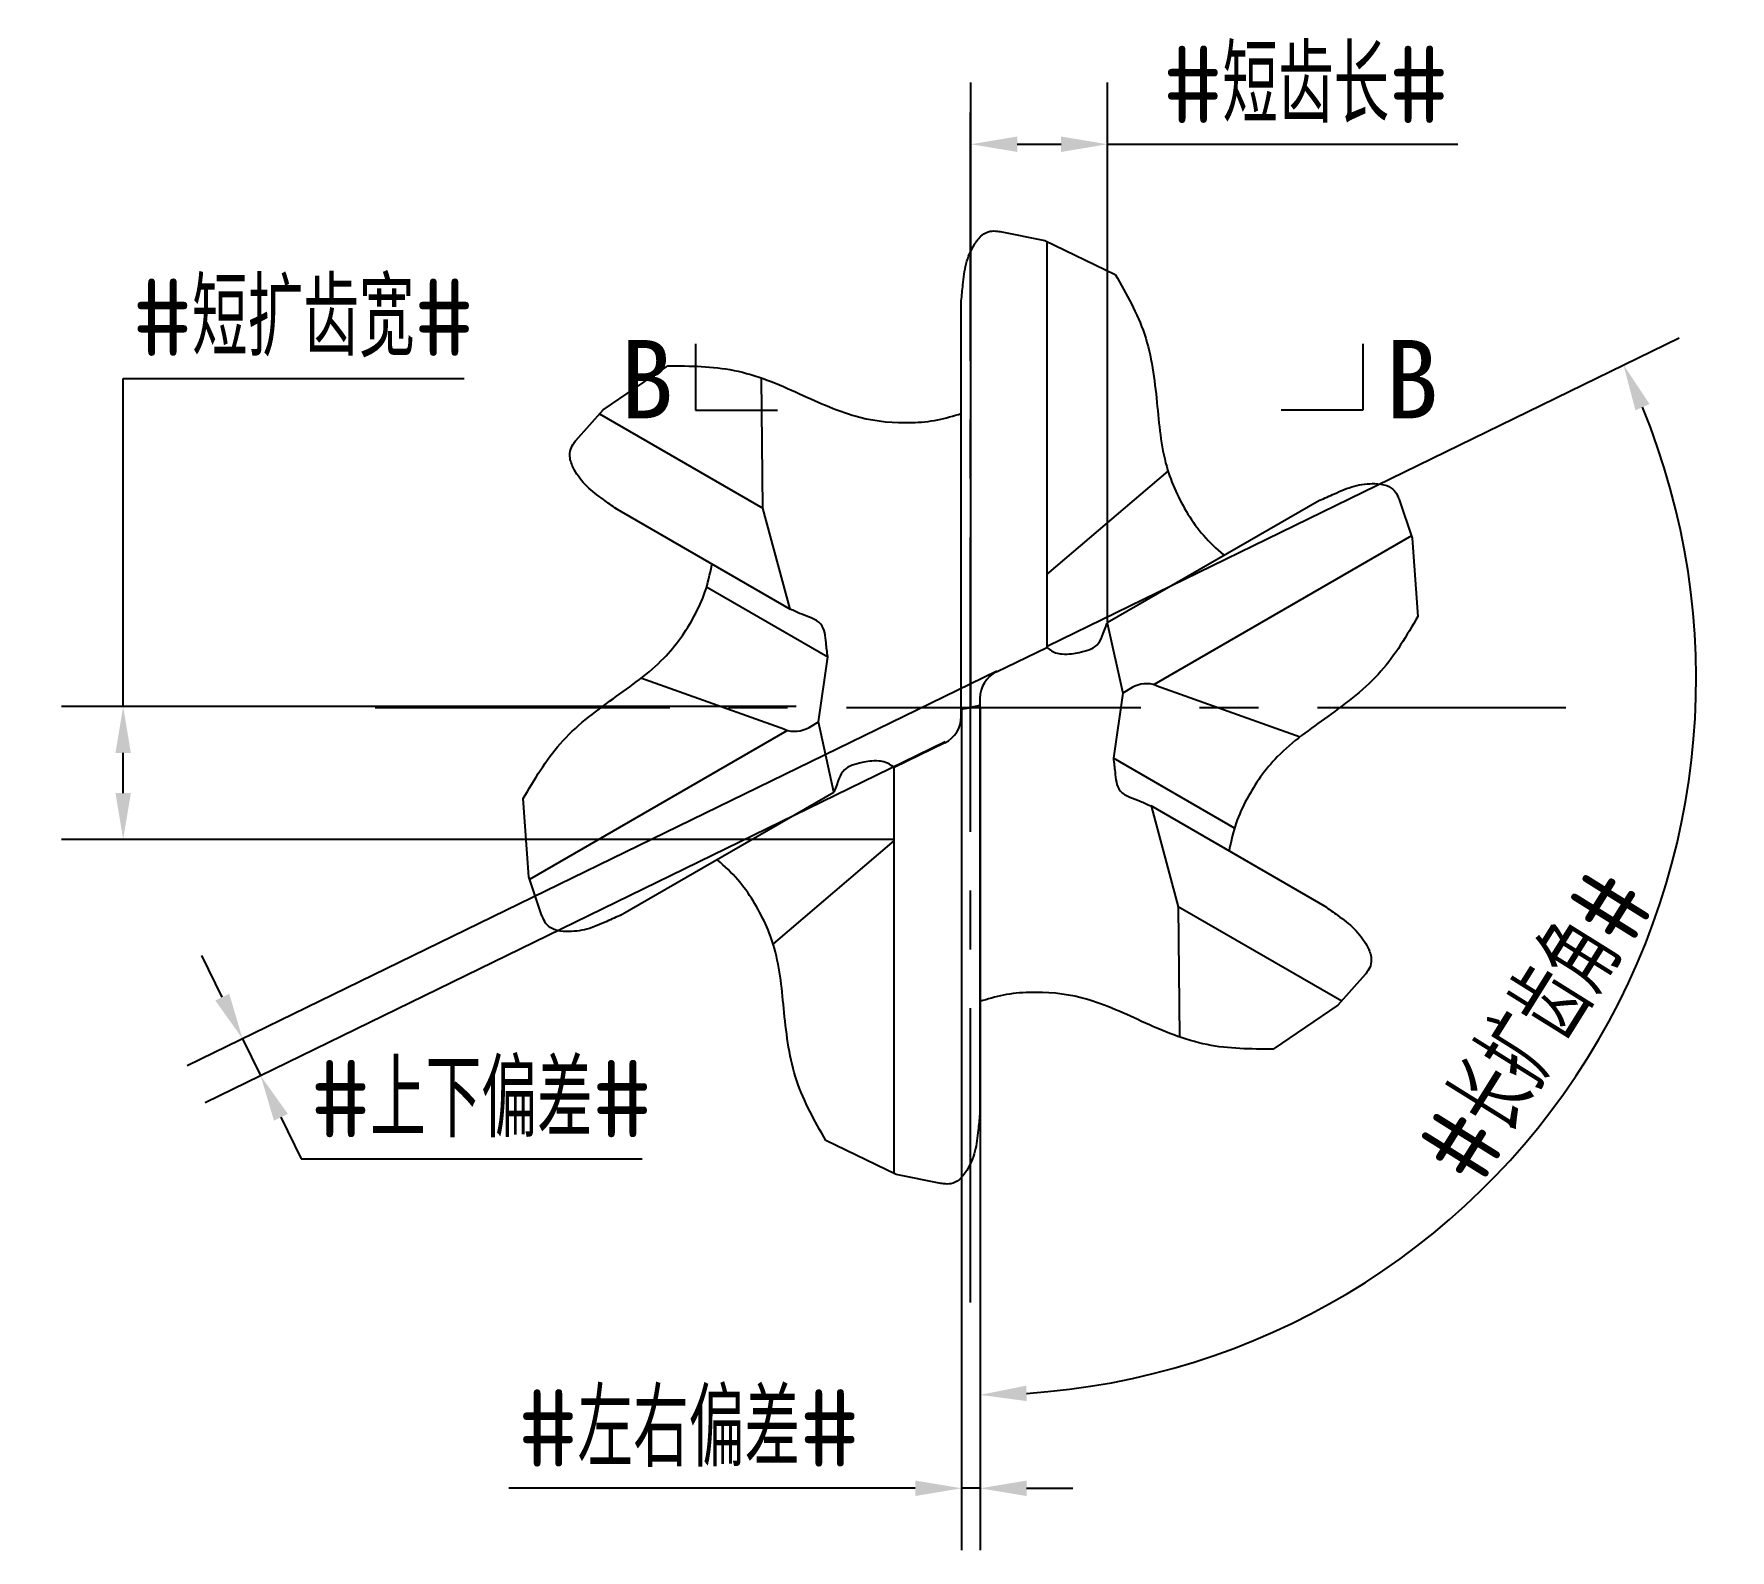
# Model space of a CAD drawing. Header units: millimetres. Extents: x 1211.8 to 1266.7, y 494 to 543.1.
import ezdxf

# ---------------------------------------------------------------- set-up
doc = ezdxf.new("R2010")
doc.units = ezdxf.units.MM
doc.linetypes.add('ACAD_ISO04W100', pattern=[30, 24, -3, 0, -3])
doc.linetypes.add('CENTER', pattern=[50.8, 31.75, -6.35, 6.35, -6.35])
for name, color, linetype in [('中心线', 2, 'ACAD_ISO04W100'), ('标注', 7, 'Continuous'), ('注释', 3, 'Continuous'), ('轮廓', 4, 'Continuous')]:
    doc.layers.add(name, color=color, linetype=linetype)
doc.styles.add('CFST0', font='gbenor.shx', dxfattribs={"bigfont": 'gbcbig.shx'})
doc.styles.get("Standard").update_dxf_attribs({"font": 'gbenor.shx'})
doc.dimstyles.new('TYToolDesignC1-1', dxfattribs={"dimtxt": 2.5, "dimasz": 1.5, "dimexe": 2, "dimexo": 0, "dimtad": 1, "dimtoh": 1, "dimdec": 3, "dimdsep": 46, "dimtxsty": 'CFST0', "dimcen": 2.502, "dimclrd": 3, "dimclre": 3, "dimclrt": 3, "dimazin": 2, "dimtfac": 1, "dimtdec": 3, "dimtmove": 0, "dimatfit": 3, "dimfxl": 1, "dimarcsym": 0})

# ---------------------------------------------------------------- blocks, each defined once
blk = doc.blocks.new('*D6')
at = {"layer": 'Defpoints', "color": 0, "transparency": 16777216}
for p in [(1244.588, 523.273), (1242.418, 522.213), (1242.418, 522.213), (1242.418, 521.023), (1256.896, 504.127)]:
    blk.add_point(p, dxfattribs=at)
at = {"layer": '标注', "color": 3, "lineweight": -2, "transparency": 16777216}
for p, q in [((1244.588, 523.273), (1265.031, 533.259)), ((1242.418, 521.023), (1242.418, 497.046))]:
    blk.add_line(p, q, dxfattribs=at)
blk.add_arc((1242.418, 522.213), 23.166, 273.7105, 22.3241, dxfattribs=at)
at = {"layer": '标注', "color": 3, "transparency": 16777216}
for points in [[(1263.62, 530.91), (1264.076, 531.115), (1263.234, 532.381)], [(1243.925, 498.845), (1243.909, 499.345), (1242.418, 499.046)]]:
    blk.add_solid(points, dxfattribs=at)
at = {"layer": '标注', "color": 3, "transparency": 16777216, "insert": (1260.407, 510.979), "char_height": 2.5, "attachment_point": 5, "rotation": 58.0173, "style": 'CFST0'}
blk.add_mtext('#长扩齿角#', dxfattribs=at)
blk = doc.blocks.new('*D3')
at = {"layer": 'Defpoints', "color": 0, "transparency": 16777216}
for p in [(1236.468, 521.323), (1214.691, 517.023), (1239.648, 517.023)]:
    blk.add_point(p, dxfattribs=at)
at = {"layer": '标注', "color": 3, "lineweight": -2, "transparency": 16777216}
for p, q in [((1214.691, 521.323), (1214.691, 531.936)), ((1214.691, 531.936), (1225.72, 531.936)), ((1236.468, 521.323), (1212.691, 521.323)), ((1214.691, 518.523), (1214.691, 519.823)), ((1239.648, 517.023), (1212.691, 517.023))]:
    blk.add_line(p, q, dxfattribs=at)
at = {"layer": '标注', "color": 3, "transparency": 16777216}
for points in [[(1214.441, 519.823), (1214.941, 519.823), (1214.691, 521.323)], [(1214.441, 518.523), (1214.941, 518.523), (1214.691, 517.023)]]:
    blk.add_solid(points, dxfattribs=at)
at = {"layer": '标注', "color": 3, "transparency": 16777216, "insert": (1220.518, 533.894), "char_height": 2.5, "attachment_point": 5, "style": 'CFST0'}
blk.add_mtext('#短扩齿宽#', dxfattribs=at)
blk = doc.blocks.new('*D7')
at = {"layer": 'Defpoints', "color": 0, "transparency": 16777216}
for p in [(1246.538, 539.523), (1246.538, 524.063), (1242.118, 521.323)]:
    blk.add_point(p, dxfattribs=at)
at = {"layer": '标注', "color": 3, "lineweight": -2, "transparency": 16777216}
for p, q in [((1242.118, 521.323), (1242.118, 541.523)), ((1246.538, 524.063), (1246.538, 541.523)), ((1243.618, 539.523), (1245.038, 539.523)), ((1246.538, 539.523), (1257.872, 539.523))]:
    blk.add_line(p, q, dxfattribs=at)
at = {"layer": '标注', "color": 3, "transparency": 16777216}
for points in [[(1243.618, 539.773), (1243.618, 539.273), (1242.118, 539.523)], [(1245.038, 539.773), (1245.038, 539.273), (1246.538, 539.523)]]:
    blk.add_solid(points, dxfattribs=at)
at = {"layer": '标注', "color": 3, "transparency": 16777216, "insert": (1252.955, 541.453), "char_height": 2.5, "attachment_point": 5, "style": 'CFST0'}
blk.add_mtext('#短齿长#', dxfattribs=at)
blk = doc.blocks.new('*D5')
at = {"layer": 'Defpoints', "color": 0, "transparency": 16777216}
for p in [(1241.818, 521.293), (1242.418, 521.293), (1241.818, 496.023)]:
    blk.add_point(p, dxfattribs=at)
at = {"layer": '标注', "color": 3, "lineweight": -2, "transparency": 16777216}
for p, q in [((1241.818, 521.293), (1241.818, 494.023)), ((1242.418, 521.293), (1242.418, 494.023)), ((1240.318, 496.023), (1227.164, 496.023)), ((1242.418, 496.023), (1241.818, 496.023)), ((1243.918, 496.023), (1245.418, 496.023))]:
    blk.add_line(p, q, dxfattribs=at)
at = {"layer": '标注', "color": 3, "transparency": 16777216}
for points in [[(1240.318, 496.273), (1240.318, 495.773), (1241.818, 496.023)], [(1243.918, 496.273), (1243.918, 495.773), (1242.418, 496.023)]]:
    blk.add_solid(points, dxfattribs=at)
at = {"layer": '标注', "color": 3, "transparency": 16777216, "insert": (1232.991, 497.967), "char_height": 2.5, "attachment_point": 5, "style": 'CFST0'}
blk.add_mtext('#左右偏差#', dxfattribs=at)
blk = doc.blocks.new('*D4')
at = {"layer": 'Defpoints', "color": 0, "transparency": 16777216}
for p in [(1242.958, 522.473), (1241.288, 520.183), (1219.137, 509.379)]:
    blk.add_point(p, dxfattribs=at)
at = {"layer": '标注', "color": 3, "lineweight": -2, "transparency": 16777216}
for p, q in [((1242.958, 522.473), (1216.758, 509.694)), ((1241.288, 520.183), (1217.339, 508.502)), ((1217.898, 511.919), (1217.24, 513.267)), ((1218.555, 510.571), (1219.137, 509.379)), ((1219.794, 508.031), (1220.452, 506.682)), ((1220.452, 506.682), (1231.481, 506.682))]:
    blk.add_line(p, q, dxfattribs=at)
at = {"layer": '标注', "color": 3, "transparency": 16777216}
for points in [[(1218.122, 512.029), (1217.673, 511.809), (1218.555, 510.571)], [(1220.019, 508.14), (1219.57, 507.921), (1219.137, 509.379)]]:
    blk.add_solid(points, dxfattribs=at)
at = {"layer": '标注', "color": 3, "transparency": 16777216, "insert": (1226.279, 508.626), "char_height": 2.5, "attachment_point": 5, "style": 'CFST0'}
blk.add_mtext('#上下偏差#', dxfattribs=at)
blk = doc.blocks.new('*U9')
blk.add_open_spline([(-0.979, -0.287), (-0.759, -0.472), (-0.328, -0.527), (0.106, -0.46), (0.77, -0.258), (0.83, 0.159), (0.979, 0.504)], degree=3, knots=[0, 0, 0, 0, 0.1017063, 0.2988761, 0.5568556, 0.8633075, 0.8633075, 0.8633075, 0.8633075])
blk = doc.blocks.new('*U8')
at = {"layer": '轮廓'}
blk.add_blockref('*U9', (139.393, 161.534), dxfattribs=at)
at = {"layer": '轮廓', "rotation": 180}
blk.add_blockref('*U9', (132.503, 157.066), dxfattribs=at)

msp = doc.modelspace()

# ---------------------------------------------------------------- linework, layer by layer
at = {"layer": '中心线', "linetype": 'CENTER', "ltscale": 0.3}
for p, q in [((1242.1079, 502.0339), (1242.1079, 540.5515)), ((1222.8492, 521.2927), (1261.3667, 521.2927))]:
    msp.add_line(p, q, dxfattribs=at)
at = {"layer": '注释'}
for p, q in [((1233.2138, 533.0611), (1233.2138, 530.9153)), ((1254.8039, 533.0611), (1254.8039, 530.9153)), ((1233.2138, 530.9153), (1235.8609, 530.9153)), ((1254.8039, 530.9153), (1252.1569, 530.9153))]:
    msp.add_line(p, q, dxfattribs=at)
at = {"layer": '轮廓'}
for p, q in [((1243.0699, 536.6979), (1244.5113, 536.4061)), ((1244.5113, 536.4061), (1246.7902, 535.3027)), ((1244.5744, 536.3697), (1244.5744, 526.8342)), ((1241.808, 521.0018), (1241.808, 534.4587)), ((1230.2211, 530.9308), (1232.3161, 532.3527)), ((1235.3908, 527.7398), (1235.3469, 531.9546)), ((1229.3392, 529.9322), (1230.2211, 530.9308)), ((1230.1004, 530.7942), (1235.3908, 527.7398)), ((1244.5744, 525.6), (1248.4968, 528.9448)), ((1253.4025, 527.997), (1246.5317, 524.0301)), ((1255.9763, 528.025), (1256.3982, 526.768)), ((1230.6036, 527.7514), (1236.2699, 524.4799)), ((1236.2699, 524.4799), (1235.3908, 527.7398)), ((1256.3712, 526.8486), (1248.0442, 522.041)), ((1256.3982, 526.768), (1256.5821, 524.2427)), ((1233.5684, 525.1979), (1237.4859, 522.9362)), ((1246.5317, 524.0301), (1247.0297, 521.7607)), ((1242.947, 522.445), (1244.5744, 523.2388)), ((1237.1862, 520.8247), (1237.4859, 522.9362)), ((1236.0993, 520.5778), (1231.4431, 522.2373)), ((1247.3343, 521.9366), (1247.0297, 521.7607)), ((1248.1165, 522.0077), (1252.7728, 520.3481)), ((1242.4079, 521.3593), (1241.808, 521.2261)), ((1242.4079, 521.5881), (1242.4079, 508.1267)), ((1247.0297, 521.7607), (1246.73, 519.6493)), ((1236.8816, 520.6488), (1237.1862, 520.8247)), ((1237.6842, 518.5553), (1237.1862, 520.8247)), ((1241.9491, 521.2574), (1242.2667, 521.328)), ((1227.8447, 515.7368), (1236.1716, 520.5444)), ((1241.2744, 520.1479), (1239.6415, 519.3515)), ((1239.6415, 506.2157), (1239.6415, 519.3515)), ((1250.6475, 517.3875), (1246.73, 519.6493)), ((1227.8177, 515.8174), (1227.6338, 518.3427)), ((1230.7856, 514.5724), (1237.6842, 518.5553)), ((1247.946, 518.1055), (1248.825, 514.8456)), ((1253.5799, 514.8527), (1247.946, 518.1055)), ((1239.6415, 516.9855), (1235.7191, 513.6407)), ((1228.2416, 514.5544), (1227.8177, 515.8174)), ((1254.1154, 511.7912), (1248.825, 514.8456)), ((1248.825, 514.8456), (1248.869, 510.6309)), ((1254.8753, 512.6517), (1253.9948, 511.6546)), ((1253.9948, 511.6546), (1251.8998, 510.2327)), ((1239.7045, 506.1793), (1237.4256, 507.2828)), ((1241.146, 505.8875), (1239.7045, 506.1793))]:
    msp.add_line(p, q, dxfattribs=at)
at = {"layer": '轮廓', "linetype": 'Continuous'}
msp.add_line((1244.5744, 536.3697), (1244.5744, 523.2388), dxfattribs=at)
at = {"layer": '轮廓', "linetype": 'CENTER', "ltscale": 0.3}
msp.add_line((1222.8492, 521.2927), (1261.3667, 521.2927), dxfattribs=at)
at = {"layer": '轮廓', "linetype": 'Continuous'}
msp.add_arc((1243.3579, 521.5885), 0.95, 115.62465, 180.02178, dxfattribs=at)
at = {"layer": '轮廓'}
for centre, radius, start, end in [((1247.8023, 521.1259), 0.936, 70.38359, 120), ((1240.858, 521.0018), 0.95, 296, 0), ((1236.4136, 521.4595), 0.936, 250.38359, 300)]:
    msp.add_arc(centre, radius, start, end, dxfattribs=at)
for points in [[(1241.8079, 534.4583), (1241.8609, 534.9734), (1241.9675, 535.6542), (1242.2325, 536.2744), (1242.481, 536.5772), (1242.7462, 536.7067), (1242.9794, 536.7081), (1243.0699, 536.6979)], [(1246.7902, 535.3027), (1247.7311, 533.3763), (1248.1373, 531.164), (1248.4539, 529.0879), (1249.1427, 527.5519), (1249.6392, 526.8676), (1250.288, 526.2318)], [(1230.6478, 527.7194), (1230.2282, 528.0229), (1229.6918, 528.4555), (1229.2873, 528.9951), (1229.1493, 529.3618), (1229.1698, 529.6562), (1229.2852, 529.8589), (1229.3392, 529.9322)], [(1253.4057, 527.9981), (1253.8783, 528.2097), (1254.5212, 528.4579), (1255.1908, 528.5385), (1255.5773, 528.4747), (1255.822, 528.3097), (1255.9399, 528.1084), (1255.9763, 528.025)], [(1227.6338, 518.3427), (1228.8316, 520.1207), (1230.5445, 521.5787), (1232.1841, 522.8909), (1233.17, 524.2554), (1233.5144, 525.0275), (1233.7405, 525.9073)], [(1237.4859, 522.9362), (1237.4338, 523.3829), (1237.2658, 523.988), (1236.9498, 524.1956), (1236.6176, 524.3226), (1236.2699, 524.4799)], [(1256.5821, 524.2427), (1255.3842, 522.4647), (1253.6714, 521.0067), (1252.0318, 519.6945), (1251.0459, 518.33), (1250.7015, 517.5579), (1250.4754, 516.6781)], [(1246.73, 519.6493), (1246.7821, 519.2025), (1246.95, 518.5975), (1247.2661, 518.3898), (1247.5983, 518.2628), (1247.946, 518.1055)], [(1237.4256, 507.2828), (1236.4847, 509.2091), (1236.0785, 511.4214), (1235.7619, 513.4975), (1235.0732, 515.0336), (1234.5767, 515.7179), (1233.9279, 516.3536)], [(1253.5667, 514.8644), (1253.9863, 514.5609), (1254.5226, 514.1283), (1254.9272, 513.5887), (1255.0652, 513.2221), (1255.0447, 512.9277), (1254.9293, 512.725), (1254.8753, 512.6517)], [(1230.8122, 514.5813), (1230.3396, 514.3696), (1229.6967, 514.1215), (1229.0271, 514.0409), (1228.6406, 514.1047), (1228.3959, 514.2697), (1228.278, 514.471), (1228.2416, 514.5544)], [(1242.4079, 508.1271), (1242.3549, 507.612), (1242.2484, 506.9312), (1241.9834, 506.311), (1241.7349, 506.0082), (1241.4697, 505.8787), (1241.2364, 505.8773), (1241.146, 505.8875)]]:
    msp.add_spline(points, degree=3, dxfattribs=at)
for points in [[(1232.3161, 532.3527), (1233.0379, 532.3485), (1234.5171, 532.34), (1236.5373, 531.4842), (1238.363, 530.6135), (1239.9265, 530.4726), (1241.0334, 530.5713), (1241.5561, 530.7303), (1241.808, 530.8104)], [(1251.8998, 510.2327), (1251.1779, 510.2369), (1249.6988, 510.2454), (1247.6786, 511.1012), (1245.8528, 511.972), (1244.2893, 512.1128), (1243.1825, 512.0142), (1242.6598, 511.8552), (1242.4079, 511.775)]]:
    msp.add_open_spline(points, degree=3, knots=[0, 0, 0, 0, 2.1438382, 4.3931395, 6.4932602, 8.1766088, 9.0220719, 9.8126249, 9.8126249, 9.8126249, 9.8126249], dxfattribs=at)

# ---------------------------------------------------------------- block references
msp.add_blockref('*U8', (1106.1601, 361.9927), dxfattribs=at)

# ---------------------------------------------------------------- texts
at = {"layer": '注释', "char_height": 2.53935, "width": 21.860635}
for insert, attachment_point in [((1230.7691, 533.1882), 1), ((1257.2487, 533.1882), 3)]:
    msp.add_mtext('{\\f宋体|b0|i0|c134|p2;B}', dxfattribs=dict(at, insert=insert, attachment_point=attachment_point))

# ---------------------------------------------------------------- dimensions: what is measured, and where the dimension line sits
at = {"layer": '标注'}
for base, p1, p2, text, picture, middle in [((1246.5379, 539.5227), (1242.1179, 521.3227), (1246.5379, 524.0627), '#短齿长#', '*D7', (1252.9552, 541.4529)), ((1241.8179, 496.0227), (1242.4179, 521.2927), (1241.8179, 521.2927), '#左右偏差#', '*D5', (1232.9907, 497.9666))]:
    dim = msp.add_linear_dim(base=base, p1=p1, p2=p2, text=text, dimstyle='TYToolDesignC1-1', dxfattribs=at)
    dim.commit()
    dim.dimension.update_dxf_attribs({"geometry": picture, "text_midpoint": middle})
for base, p1, p2, angle, text, picture, middle in [((1214.6907, 517.0227), (1236.4679, 521.3227), (1239.6479, 517.0227), 90, '#短扩齿宽#', '*D3', (1220.5179, 531.936)), ((1219.1367, 509.3788), (1242.9579, 522.4727), (1241.2879, 520.1827), 296, '#上下偏差#', '*D4', (1226.279, 506.6824))]:
    dim = msp.add_linear_dim(base=base, p1=p1, p2=p2, angle=angle, text=text, dimstyle='TYToolDesignC1-1', dxfattribs=at)
    dim.commit()
    dim.dimension.update_dxf_attribs({"geometry": picture, "text_midpoint": middle, "dimtype": 160})
dim = msp.add_angular_dim_2l(base=(1256.8957, 504.1274), line1=((1242.4179, 522.2127), (1244.5879, 523.2727)), line2=((1242.4179, 522.2127), (1242.4179, 521.0227)), text='#长扩齿角#', dimstyle='TYToolDesignC1-1', dxfattribs=at)
dim.commit()
dim.dimension.update_dxf_attribs({"geometry": '*D6', "text_midpoint": (1260.4074, 510.9792)})

doc.saveas('drawing.dxf')
